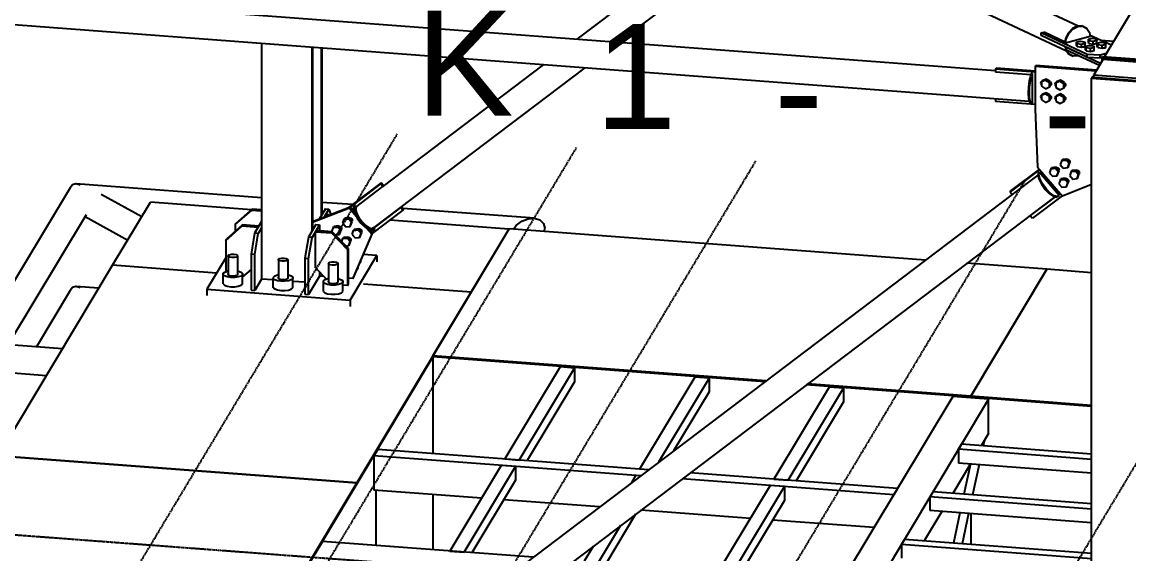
# Model space of a CAD drawing. Header units: millimetres. Extents: x -57554 to 16546, y 2142 to 98430.
# Drawn here: x -53503 to -50483, y 94374 to 95825 of the extents above; entities that cross this region are included whole.
import ezdxf

# ---------------------------------------------------------------- set-up
doc = ezdxf.new("R2010")
doc.units = ezdxf.units.MM
doc.linetypes.add('DXK_LINE_DOT3', pattern=[5.9187, 2.979, -0.9799, 0.9799, -0.9799])
doc.styles.add('Arial', font='ARIAL.TTF', dxfattribs={"height": 0.2})

msp = doc.modelspace()

# ---------------------------------------------------------------- linework, layer by layer
at = {"color": 2, "linetype": 'Continuous'}
for p, q in [((-49131.5, 98094.9), (-50549.7, 95731.1)), ((-50621.6, 95814.4), (-53320.1, 97080.8)), ((-50653.1, 95746.3), (-53343.3, 97008.8)), ((-51504.5, 96145.9), (-51989.6, 95778.4)), ((-51427.6, 96109.8), (-51876.2, 95769.9)), ((-50847.3, 95692.4), (-53922.5, 95924)), ((-50755.2, 95609.1), (-54024.2, 95855.3)), ((-50623.9, 95814.3), (-50637.1, 95807.7)), ((-50635.3, 95806.9), (-50622.1, 95813.5)), ((-50610.8, 95814.8), (-50623.9, 95814.3)), ((-50623.9, 95814.3), (-50622.1, 95813.5)), ((-50622.1, 95813.5), (-50609, 95813.9)), ((-50610.8, 95814.8), (-50609, 95813.9)), ((-50609, 95813.9), (-50597.8, 95808.2)), ((-50722.1, 95795.9), (-50714.5, 95798)), ((-50722.1, 95788.5), (-50722.1, 95795.9)), ((-50596.8, 95737.1), (-50722.1, 95795.9)), ((-50596.8, 95729.6), (-50722.1, 95788.5)), ((-50657.3, 95771.1), (-50714.5, 95798)), ((-50655.7, 95781), (-50657.6, 95768.8)), ((-50588.4, 95786), (-50655.8, 95767.9)), ((-50648.2, 95796), (-50655.7, 95781)), ((-50653.9, 95780.1), (-50646.4, 95795.2)), ((-50637.1, 95807.7), (-50648.2, 95796)), ((-50646.4, 95795.2), (-50635.3, 95806.9)), ((-50597.8, 95808.2), (-50590.4, 95797.1)), ((-50590.4, 95797.1), (-50588.4, 95786)), ((-50531, 95762.1), (-50589, 95789.3)), ((-52849.3, 95766.8), (-52849.3, 95124.3)), ((-52712.4, 95756.5), (-52712.4, 95254.2)), ((-52710.6, 95756.4), (-52710.6, 95257.2)), ((-52686.5, 95754.6), (-52686.5, 95297.4)), ((-52684.7, 95754.4), (-52684.7, 95300.3)), ((-50655.8, 95767.9), (-50657.6, 95768.8)), ((-50657, 95757.9), (-50655.7, 95750.2)), ((-50655.8, 95767.9), (-50653.9, 95780.1)), ((-50655.2, 95757.1), (-50654, 95750.1)), ((-50654, 95749), (-50654, 95756.5)), ((-50560.2, 95712.5), (-50654, 95756.5)), ((-50524.7, 95772.8), (-50559.2, 95775.4)), ((-50655.7, 95750.2), (-50648.2, 95739.1)), ((-50563.7, 95706.7), (-50654, 95749)), ((-50653.5, 95748.8), (-50646.4, 95738.3)), ((-50648.2, 95739.1), (-50637.1, 95733.4)), ((-50635.3, 95732.5), (-50646.4, 95738.3)), ((-50637.1, 95733.4), (-50635.3, 95732.5)), ((-50622.1, 95733), (-50635.3, 95732.5)), ((-50621, 95733.5), (-50622.1, 95733)), ((-50596.8, 95729.6), (-50596.8, 95737.1)), ((-50561.7, 95735.4), (-50596.8, 95737.1)), ((-50596.8, 95729.6), (-50561.7, 95727.9)), ((-50553.3, 95724), (-50578.9, 95681.4)), ((-50544.3, 95740.1), (-50561.7, 95735.4)), ((-50561.7, 95727.9), (-50561.7, 95735.4)), ((-50556.3, 95729.4), (-50561.7, 95727.9)), ((-50555.1, 95731.5), (-50557.1, 95728)), ((-50557.1, 95728), (-50420.2, 95717.7)), ((-50557.1, 95728), (-50557.1, 95718.6)), ((-50555.1, 95731.5), (-50418.1, 95721.1)), ((-50553.3, 95724), (-50426.1, 95714.4)), ((-50549.6, 95731.1), (-50549.9, 95731.1)), ((-51967.8, 95700.5), (-52542.8, 95264.8)), ((-52081.1, 95709), (-52517.9, 95378.1)), ((-50847.3, 95697.2), (-50845.6, 95700)), ((-50738.4, 95689), (-50847.3, 95697.2)), ((-50847.3, 95697.2), (-50847.3, 95688.4)), ((-50738.4, 95691.9), (-50845.6, 95700)), ((-50738.4, 95703.9), (-50736.7, 95706.6)), ((-50572.9, 95691.4), (-50738.4, 95703.9)), ((-50738.4, 95703.9), (-50738.4, 95587.9)), ((-50571.2, 95694.2), (-50736.7, 95706.6)), ((-50557.1, 95718.6), (-50558.9, 95715.7)), ((-50558.9, 95715.7), (-50558.3, 95715.7)), ((-50558.9, 95715.7), (-50558.9, 95714.7)), ((-50557.1, 95718.6), (-50556.5, 95718.6)), ((-50750.9, 95681.1), (-50847.3, 95688.4)), ((-50754.9, 95664.7), (-50756.9, 95648.4)), ((-50752, 95678.3), (-50754.9, 95664.7)), ((-50753.9, 95648.2), (-50752, 95664.5)), ((-50749.4, 95684.9), (-50752, 95678.3)), ((-50752, 95664.5), (-50749.1, 95678.1)), ((-50749.4, 95684.9), (-50746.5, 95684.7)), ((-50749.1, 95678.1), (-50746.5, 95684.7)), ((-50746.5, 95605.7), (-50746.5, 95684.7)), ((-50583, 95675.5), (-50584.8, 95672.6)), ((-50584.8, 95672.6), (-50447.8, 95662.2)), ((-50584.8, 92418.3), (-50584.8, 95672.6)), ((-50578.9, 95675.2), (-50583, 95675.5)), ((-50578.9, 95681.4), (-50451.7, 95671.8)), ((-50578.9, 95673.9), (-50578.9, 95681.4)), ((-50451.7, 95664.3), (-50578.9, 95673.9)), ((-50756.9, 95648.4), (-50757.6, 95631.9)), ((-50757.6, 95631.9), (-50756.9, 95617.6)), ((-50757.6, 95631.9), (-50754.6, 95631.6)), ((-50754.6, 95631.6), (-50753.9, 95648.2)), ((-50753.9, 95617.4), (-50754.6, 95631.6)), ((-50847.3, 95616.1), (-50847.3, 95608.4)), ((-50738.4, 95600.2), (-50847.3, 95608.4)), ((-50756.9, 95617.6), (-50754.9, 95607.8)), ((-50754.9, 95607.8), (-50752, 95603.9)), ((-50752, 95607.6), (-50753.9, 95617.4)), ((-50749.1, 95603.7), (-50752, 95607.6)), ((-50752, 95603.9), (-50749.1, 95603.7)), ((-50746.5, 95605.7), (-50749.1, 95603.7)), ((-50738.4, 95587.9), (-50732.1, 95429.8)), ((-50726.5, 95423.2), (-50807.4, 95361.9)), ((-50727.3, 95424.1), (-50805.7, 95364.7)), ((-50732.1, 95429.8), (-50664.6, 95350.7)), ((-50731.2, 95407.9), (-50801.3, 95354.8)), ((-50730.2, 95413.8), (-50731.2, 95407.6)), ((-50731.2, 95407.6), (-50728.2, 95395.8)), ((-50730.2, 95413.8), (-50728, 95415.5)), ((-50729, 95409.3), (-50728, 95415.5)), ((-50725.9, 95397.4), (-50729, 95409.3)), ((-50728.2, 95395.8), (-50721.1, 95382)), ((-50673.7, 95351.8), (-50728, 95415.5)), ((-50718.9, 95383.7), (-50725.9, 95397.4)), ((-53371.8, 95373.5), (-53646.3, 94915.9)), ((-53365.4, 95381.6), (-53371.8, 95373.5)), ((-53355.9, 95384.1), (-53365.4, 95381.6)), ((-52849.3, 95345.9), (-53355.9, 95384.1)), ((-53344.7, 95380.7), (-53355.9, 95384.1)), ((-52523.2, 95386.6), (-52612.3, 95319)), ((-52524.8, 95383.8), (-52608.2, 95320.6)), ((-52592.5, 95320.8), (-52518.8, 95376.7)), ((-52524.8, 95383.8), (-52523.2, 95386.6)), ((-52518.8, 95376.7), (-52524.8, 95383.8)), ((-52517.1, 95379.4), (-52523.2, 95386.6)), ((-52518.8, 95376.7), (-52517.1, 95379.4)), ((-50807.4, 95361.9), (-50805.7, 95364.7)), ((-50807.4, 95361.9), (-50801.3, 95354.8)), ((-50721.1, 95382), (-50711.2, 95368.5)), ((-50709, 95370.1), (-50718.9, 95383.7)), ((-50711.2, 95368.5), (-50709, 95370.1)), ((-50711.2, 95368.5), (-50699.9, 95357.2)), ((-50697.7, 95358.9), (-50709, 95370.1)), ((-50686.8, 95351.6), (-50697.7, 95358.9)), ((-50584.8, 95382), (-50664.6, 95350.7)), ((-50685.4, 95349), (-53998.2, 92839)), ((-50801.7, 95355.2), (-53973.3, 92952.2)), ((-53287.1, 95356.2), (-53176.1, 95295)), ((-53256.1, 95161.7), (-53152.7, 95333.9)), ((-52877.3, 95313.2), (-53152.7, 95333.9)), ((-52601.4, 95327.3), (-52684.7, 95333.5)), ((-50684.6, 95348.8), (-50752.4, 95297.5)), ((-50665.4, 95351.6), (-50746.3, 95290.3)), ((-50699.9, 95357.2), (-50689, 95349.9)), ((-50689, 95349.9), (-50680.1, 95347.7)), ((-50677.9, 95349.4), (-50686.8, 95351.6)), ((-50680.1, 95347.7), (-50675.9, 95350.2)), ((-50673.7, 95351.8), (-50677.9, 95349.4)), ((-50675.9, 95350.2), (-50673.7, 95351.8)), ((-53328.1, 95299.3), (-53540.5, 94945.2)), ((-52921.4, 95272.7), (-52877.4, 95311.5)), ((-52875.3, 95314.9), (-52919.3, 95276.2)), ((-52877.4, 95311.5), (-52875.3, 95314.9)), ((-52849.3, 95309.4), (-52877.4, 95311.5)), ((-52849.3, 95313), (-52875.3, 95314.9)), ((-52608.2, 95320.6), (-52710.6, 95280.5)), ((-52609.8, 95317.9), (-52710.6, 95278.3)), ((-52675.4, 95315.9), (-52692.3, 95287.6)), ((-52665.6, 95315.2), (-52678.9, 95292.9)), ((-52674.8, 95299.8), (-52676.9, 95296.4)), ((-52675.4, 95315.9), (-52665.6, 95315.2)), ((-52663.4, 95299), (-52674.8, 95299.8)), ((-52665.6, 95315.2), (-52660.3, 95300.2)), ((-52609.8, 95317.9), (-52608.2, 95320.6)), ((-52609.8, 95317.9), (-52591.1, 95295.9)), ((-52608.2, 95320.6), (-52595.9, 95306.2)), ((-52597.4, 95322.3), (-52598.4, 95316.1)), ((-52598.4, 95316.1), (-52595.3, 95304.2)), ((-52597.4, 95322.3), (-52595.2, 95324)), ((-52596.2, 95317.8), (-52595.2, 95324)), ((-52593.1, 95305.9), (-52596.2, 95317.8)), ((-52595.3, 95304.2), (-52588.3, 95290.5)), ((-52595.2, 95324), (-52592, 95320.2)), ((-52586.1, 95292.1), (-52593.1, 95305.9)), ((-52591.8, 95321.3), (-52592.9, 95314.9)), ((-52592.9, 95314.9), (-52590.1, 95304.5)), ((-52592.5, 95320.8), (-52592, 95320.2)), ((-52590.1, 95304.5), (-52583.9, 95292.3)), ((-52463.8, 95312.2), (-52547.1, 95249.1)), ((-52543.6, 95263.4), (-52469.9, 95319.3)), ((-52469, 95320.7), (-52469.9, 95319.3)), ((-52469.9, 95319.3), (-52463.8, 95312.2)), ((-52467.8, 95321.6), (-52462.1, 95315)), ((-52104.7, 95289.9), (-52463.8, 95316.9)), ((-52463.8, 95312.2), (-52462.1, 95315)), ((-50751.6, 95298.8), (-50752.4, 95297.5)), ((-50752.4, 95297.5), (-50746.3, 95290.3)), ((-53330.8, 95294.7), (-53214.7, 95230.7)), ((-52947.3, 95229.6), (-52903.3, 95268.3)), ((-52901.2, 95271.8), (-52945.2, 95233)), ((-52921.4, 95272.7), (-52919.3, 95276.2)), ((-52921.4, 95272.7), (-52921.4, 95254)), ((-52903.3, 95268.3), (-52901.2, 95271.8)), ((-52859.2, 95265), (-52903.3, 95268.3)), ((-52857.2, 95268.5), (-52901.2, 95271.8)), ((-52849.3, 95281.6), (-52868.4, 95249.7)), ((-52859.2, 95265), (-52857.2, 95268.5)), ((-52701, 95273.1), (-52721.7, 95238.6)), ((-52691.3, 95272.4), (-52711.9, 95237.9)), ((-52701, 95273.1), (-52691.3, 95272.4)), ((-52691.3, 95272.4), (-52691.3, 95256)), ((-52676.9, 95296.4), (-52676.9, 95293.7)), ((-52671.2, 95295.9), (-52676.9, 95296.4)), ((-52588.3, 95290.5), (-52578.4, 95276.9)), ((-52576.2, 95278.6), (-52586.1, 95292.1)), ((-52583.9, 95292.3), (-52575.2, 95280.3)), ((-52578.4, 95276.9), (-52576.2, 95278.6)), ((-52578.4, 95276.9), (-52567.1, 95265.6)), ((-52564.9, 95267.3), (-52576.2, 95278.6)), ((-52575.2, 95280.3), (-52565.2, 95270.4)), ((-52565.2, 95270.4), (-52555.5, 95263.9)), ((-52554, 95260), (-52564.9, 95267.3)), ((-52174.6, 95260.3), (-52500, 95284.8)), ((-52153.9, 95270.8), (-52161.4, 95260.3)), ((-52153.9, 95270.8), (-52139.3, 95281.9)), ((-52139.3, 95281.9), (-52122, 95288.6)), ((-52122, 95288.6), (-52104.7, 95289.9)), ((-52104.7, 95289.9), (-52090.1, 95285.5)), ((-52090.1, 95285.5), (-52080.3, 95276.2)), ((-52080.3, 95276.2), (-52076.9, 95263.4)), ((-52868.4, 95249.7), (-52877.8, 95192)), ((-52858.7, 95248.9), (-52868.4, 95249.7)), ((-52868, 95191.3), (-52858.7, 95248.9)), ((-52849.3, 95264.5), (-52858.7, 95248.9)), ((-52721.7, 95238.6), (-52731.1, 95180.9)), ((-52711.9, 95237.9), (-52721.7, 95238.6)), ((-52721.3, 95180.2), (-52711.9, 95237.9)), ((-52700.7, 95256.7), (-52702.7, 95253.2)), ((-52702.7, 95155), (-52702.7, 95253.2)), ((-52702.7, 95253.2), (-52658.7, 95249.9)), ((-52656.6, 95253.4), (-52700.7, 95256.7)), ((-52656.6, 95253.4), (-52658.7, 95249.9)), ((-52658.7, 95249.9), (-52614.7, 95204.5)), ((-52612.6, 95208), (-52656.6, 95253.4)), ((-52548.8, 95246.3), (-52600.5, 95125.3)), ((-52598.9, 95128), (-52547.1, 95249.1)), ((-52567.1, 95265.6), (-52556.2, 95258.3)), ((-52562.9, 95262.8), (-52548.8, 95246.3)), ((-52556.2, 95258.3), (-52547.3, 95256.2)), ((-52555.5, 95263.9), (-52547.7, 95262)), ((-52554.7, 95258), (-52547.1, 95249.1)), ((-52545.1, 95257.8), (-52554, 95260)), ((-52548.8, 95246.3), (-52547.1, 95249.1)), ((-52547.7, 95262), (-52542.8, 95264.8)), ((-52547.3, 95256.2), (-52543.1, 95258.6)), ((-52540.9, 95260.3), (-52545.1, 95257.8)), ((-52544.1, 95264), (-52540.9, 95260.3)), ((-52543.6, 95263.4), (-52544.1, 95264)), ((-52542.8, 95264.8), (-52543.6, 95263.4)), ((-52543.1, 95258.6), (-52540.9, 95260.3)), ((-52381.9, 94914.7), (-52174, 95261.3)), ((-52174.6, 95260.3), (-52277.9, 95088)), ((-51038.5, 95175.8), (-52174, 95261.3)), ((-52076.9, 95263.4), (-52079.1, 95254.1)), ((-52947.3, 95229.6), (-52945.2, 95233)), ((-52947.3, 95229.6), (-52947.3, 95144.3)), ((-52612.6, 95208), (-52614.7, 95204.5)), ((-52612.6, 95109.8), (-52612.6, 95208)), ((-52947.3, 95182.5), (-52999, 95096.2)), ((-52940.6, 95188.4), (-52937.5, 95190.5)), ((-52940.2, 95186), (-52940.6, 95188.4)), ((-52940.6, 95188.4), (-52940.6, 95136)), ((-52936.6, 95184), (-52940.2, 95186)), ((-52937.5, 95190.5), (-52931.9, 95191.8)), ((-52930.6, 95182.9), (-52936.6, 95184)), ((-52931.9, 95191.8), (-52925.2, 95191.9)), ((-52923.8, 95183), (-52930.6, 95182.9)), ((-52925.2, 95191.9), (-52919.2, 95190.8)), ((-52918.2, 95184.3), (-52923.8, 95183)), ((-52919.2, 95190.8), (-52915.5, 95188.8)), ((-52915.1, 95186.5), (-52918.2, 95184.3)), ((-52915.5, 95188.8), (-52915.1, 95186.5)), ((-52915.1, 95186.5), (-52915.1, 95136)), ((-52868, 95191.3), (-52877.8, 95192)), ((-52877.8, 95192), (-52877.8, 95093.8)), ((-52868, 95093.1), (-52868, 95191.3)), ((-52803.6, 95178.1), (-52800.6, 95180.2)), ((-52803.3, 95175.7), (-52803.6, 95178.1)), ((-52803.6, 95178.1), (-52803.6, 95125.7)), ((-52800.6, 95180.2), (-52794.9, 95181.5)), ((-52794.9, 95181.5), (-52788.2, 95181.6)), ((-52788.2, 95181.6), (-52782.2, 95180.5)), ((-52782.2, 95180.5), (-52778.6, 95178.5)), ((-52778.6, 95178.5), (-52778.2, 95176.1)), ((-52731.1, 95180.9), (-52721.3, 95180.2)), ((-52731.1, 95180.9), (-52731.1, 95082.8)), ((-52721.3, 95082), (-52721.3, 95180.2)), ((-52614.7, 95204.5), (-52614.7, 95106.3)), ((-52607.8, 95066.8), (-52535, 95188.1)), ((-52535, 95188.1), (-52572, 95190.8)), ((-52535, 95188.1), (-52535, 95170.8)), ((-53567.9, 94641.9), (-53256.1, 95161.7)), ((-52972.6, 95140.3), (-53256.1, 95161.7)), ((-52972.6, 95140.3), (-53256.1, 95161.7)), ((-52877.8, 95150.5), (-52901.3, 95129.8)), ((-52799.6, 95173.7), (-52803.3, 95175.7)), ((-52793.6, 95172.6), (-52799.6, 95173.7)), ((-52786.9, 95172.7), (-52793.6, 95172.6)), ((-52781.3, 95174), (-52786.9, 95172.7)), ((-52778.2, 95176.1), (-52781.3, 95174)), ((-52778.2, 95176.1), (-52778.2, 95125.7)), ((-52702.7, 95155), (-52672.6, 95123.9)), ((-52666.7, 95167.8), (-52663.6, 95169.9)), ((-52666.3, 95165.4), (-52666.7, 95167.8)), ((-52666.7, 95167.8), (-52666.7, 95115.4)), ((-52662.7, 95163.4), (-52666.3, 95165.4)), ((-52663.6, 95169.9), (-52658, 95171.2)), ((-52656.7, 95162.3), (-52662.7, 95163.4)), ((-52658, 95171.2), (-52651.3, 95171.3)), ((-52650, 95162.4), (-52656.7, 95162.3)), ((-52651.3, 95171.3), (-52645.3, 95170.2)), ((-52644.3, 95163.7), (-52650, 95162.4)), ((-52645.3, 95170.2), (-52641.6, 95168.2)), ((-52641.3, 95165.8), (-52644.3, 95163.7)), ((-52641.6, 95168.2), (-52641.3, 95165.8)), ((-52641.3, 95165.8), (-52641.3, 95115.4)), ((-52588.8, 95149.5), (-52589.7, 95149.5)), ((-52588.8, 95149.5), (-52586.7, 95152.9)), ((-52588.8, 95151.5), (-52588.8, 95149.5)), ((-52586.7, 95156.4), (-52586.7, 95152.9)), ((-52579.7, 95169.7), (-52581.8, 95168)), ((-52579.6, 95173.1), (-52579.7, 95169.7)), ((-50706.8, 95150.8), (-50925.2, 95167.3)), ((-50914.7, 94804.3), (-50706.8, 95150.8)), ((-50706.8, 95150.8), (-50914.7, 94804.3)), ((-50584.8, 95141.6), (-50706.8, 95150.8)), ((-52954.4, 95136.1), (-52954.3, 95139.8)), ((-52950.5, 95132.6), (-52954.4, 95136.1)), ((-52954.4, 95110.9), (-52954.4, 95136.1)), ((-52954.3, 95139.8), (-52950.1, 95143.3)), ((-52943.2, 95130), (-52950.5, 95132.6)), ((-52950.1, 95143.3), (-52942.6, 95145.9)), ((-52933.5, 95128.5), (-52943.2, 95130)), ((-52940.6, 95146.2), (-52942.6, 95145.9)), ((-52940.6, 95139.7), (-52941.6, 95138.9)), ((-52941.6, 95138.9), (-52941.6, 95137)), ((-52941.6, 95137), (-52939.6, 95135.2)), ((-52939.6, 95135.2), (-52935.8, 95133.8)), ((-52935.8, 95133.8), (-52930.8, 95133)), ((-52922.9, 95128.5), (-52933.5, 95128.5)), ((-52930.8, 95133), (-52925.3, 95133)), ((-52925.3, 95133), (-52920.2, 95133.7)), ((-52913.2, 95129.8), (-52922.9, 95128.5)), ((-52920.2, 95133.7), (-52916.3, 95135)), ((-52916.3, 95135), (-52914.2, 95136.8)), ((-52912.6, 95145.7), (-52915.1, 95146.1)), ((-52915.1, 95139.7), (-52914.1, 95138.8)), ((-52914.2, 95136.8), (-52914.1, 95138.8)), ((-52905.6, 95132.4), (-52913.2, 95129.8)), ((-52912.6, 95145.7), (-52905.2, 95143.1)), ((-52901.4, 95135.9), (-52905.6, 95132.4)), ((-52905.2, 95143.1), (-52901.3, 95139.6)), ((-52901.3, 95139.6), (-52901.4, 95135.9)), ((-52901.3, 95114.4), (-52901.3, 95139.6)), ((-52849.3, 95124.3), (-52868, 95093.1)), ((-52817.5, 95121.9), (-52849.3, 95124.3)), ((-52817.5, 95125.8), (-52817.3, 95129.5)), ((-52813.6, 95122.3), (-52817.5, 95125.8)), ((-52817.5, 95100.6), (-52817.5, 95125.8)), ((-52817.3, 95129.5), (-52813.2, 95133)), ((-52806.2, 95119.7), (-52813.6, 95122.3)), ((-52813.2, 95133), (-52805.6, 95135.6)), ((-52796.5, 95118.2), (-52806.2, 95119.7)), ((-52803.6, 95135.8), (-52805.6, 95135.6)), ((-52804.6, 95128.6), (-52804.7, 95126.6)), ((-52804.7, 95126.6), (-52802.7, 95124.8)), ((-52803.6, 95129.4), (-52804.6, 95128.6)), ((-52802.7, 95124.8), (-52798.8, 95123.5)), ((-52798.8, 95123.5), (-52793.8, 95122.7)), ((-52786, 95118.1), (-52796.5, 95118.2)), ((-52793.8, 95122.7), (-52788.4, 95122.7)), ((-52788.4, 95122.7), (-52783.3, 95123.4)), ((-52776.2, 95119.5), (-52786, 95118.1)), ((-52783.3, 95123.4), (-52779.4, 95124.7)), ((-52779.4, 95124.7), (-52777.2, 95126.5)), ((-52775.6, 95135.4), (-52778.2, 95135.8)), ((-52778.2, 95129.4), (-52777.2, 95128.4)), ((-52777.2, 95126.5), (-52777.2, 95128.4)), ((-52768.7, 95122.1), (-52776.2, 95119.5)), ((-52775.6, 95135.4), (-52768.3, 95132.8)), ((-52764.5, 95125.6), (-52768.7, 95122.1)), ((-52768.3, 95132.8), (-52764.4, 95129.3)), ((-52764.4, 95129.3), (-52764.5, 95125.6)), ((-52764.4, 95104), (-52764.4, 95129.3)), ((-52731.1, 95115.4), (-52764.4, 95117.9)), ((-52691.3, 95132.1), (-52721.3, 95082)), ((-52691.3, 95143.2), (-52691.3, 95132.1)), ((-52679.7, 95131.2), (-52691.3, 95132.1)), ((-52680.5, 95115.5), (-52680.4, 95119.2)), ((-52680.4, 95119.2), (-52676.2, 95122.6)), ((-52676.2, 95122.6), (-52668.7, 95125.3)), ((-52666.7, 95125.5), (-52668.7, 95125.3)), ((-52666.7, 95119.1), (-52667.7, 95118.3)), ((-52667.7, 95118.3), (-52667.7, 95116.3)), ((-52667.7, 95116.3), (-52665.7, 95114.5)), ((-52642.4, 95114.4), (-52640.3, 95116.2)), ((-52638.7, 95125.1), (-52641.3, 95125.5)), ((-52641.3, 95119.1), (-52640.2, 95118.1)), ((-52640.3, 95116.2), (-52640.2, 95118.1)), ((-52638.7, 95125.1), (-52631.3, 95122.4)), ((-52631.3, 95122.4), (-52627.4, 95119)), ((-52627.4, 95119), (-52627.6, 95115.2)), ((-52627.4, 95093.7), (-52627.4, 95119)), ((-52600.5, 95125.3), (-52612.6, 95126.2)), ((-52600.5, 95125.3), (-52598.9, 95128)), ((-53371.8, 95092.9), (-53463.8, 94939.5)), ((-53365.4, 95101), (-53371.8, 95092.9)), ((-53355.9, 95103.5), (-53365.4, 95101)), ((-53293.8, 95098.9), (-53355.9, 95103.5)), ((-53344.7, 95100.1), (-53355.9, 95103.5)), ((-52999, 95096.2), (-52607.8, 95066.8)), ((-52999, 95096.2), (-52999, 95078.9)), ((-52954.4, 95110.9), (-52950.5, 95107.4)), ((-52950.5, 95107.4), (-52943.2, 95104.7)), ((-52943.2, 95104.7), (-52933.5, 95103.3)), ((-52933.5, 95103.3), (-52922.9, 95103.2)), ((-52922.9, 95103.2), (-52913.2, 95104.6)), ((-52913.2, 95104.6), (-52905.6, 95107.2)), ((-52905.6, 95107.2), (-52901.4, 95110.6)), ((-52901.4, 95110.6), (-52901.3, 95114.4)), ((-52877.8, 95093.8), (-52868, 95093.1)), ((-52817.5, 95100.6), (-52813.6, 95097.1)), ((-52813.6, 95097.1), (-52806.2, 95094.4)), ((-52806.2, 95094.4), (-52796.5, 95092.9)), ((-52796.5, 95092.9), (-52786, 95092.9)), ((-52786, 95092.9), (-52776.2, 95094.3)), ((-52776.2, 95094.3), (-52768.7, 95096.9)), ((-52768.7, 95096.9), (-52764.5, 95100.3)), ((-52764.5, 95100.3), (-52764.4, 95104)), ((-52676.6, 95112), (-52680.5, 95115.5)), ((-52680.5, 95090.2), (-52680.5, 95115.5)), ((-52680.5, 95090.2), (-52676.6, 95086.8)), ((-52669.3, 95109.3), (-52676.6, 95112)), ((-52676.6, 95086.8), (-52669.3, 95084.1)), ((-52659.6, 95107.9), (-52669.3, 95109.3)), ((-52665.7, 95114.5), (-52661.9, 95113.1)), ((-52661.9, 95113.1), (-52656.9, 95112.4)), ((-52649.1, 95107.8), (-52659.6, 95107.9)), ((-52656.9, 95112.4), (-52651.4, 95112.4)), ((-52651.4, 95112.4), (-52646.4, 95113.1)), ((-52639.3, 95109.2), (-52649.1, 95107.8)), ((-52646.4, 95113.1), (-52642.4, 95114.4)), ((-52631.7, 95111.8), (-52639.3, 95109.2)), ((-52639.3, 95084), (-52631.7, 95086.6)), ((-52627.6, 95115.2), (-52631.7, 95111.8)), ((-52631.7, 95086.6), (-52627.6, 95090)), ((-52627.6, 95090), (-52627.4, 95093.7)), ((-52614.7, 95106.3), (-52627.4, 95107.3)), ((-52614.7, 95106.3), (-52612.6, 95109.8)), ((-52277.9, 95088), (-52589.8, 94568.2)), ((-52277.9, 95088), (-52571.4, 95110.1)), ((-52277.9, 95088), (-52571.4, 95110.1)), ((-52731.1, 95082.8), (-52721.3, 95082)), ((-52669.3, 95084.1), (-52659.6, 95082.6)), ((-52659.6, 95082.6), (-52649.1, 95082.6)), ((-52649.1, 95082.6), (-52639.3, 95084)), ((-52607.8, 95066.8), (-52607.8, 95049.5)), ((-53392.6, 94934.1), (-53587.3, 94948.7)), ((-52381.9, 94911.9), (-52589.8, 94565.4)), ((-52381.9, 94913.3), (-52537.8, 94653.5)), ((-52381.9, 94911.9), (-52381.9, 94914.7)), ((-51473.4, 94846.3), (-52381.9, 94914.7)), ((-52381.9, 94913.3), (-52381.9, 94647.9)), ((-51475.1, 94845), (-52381.9, 94913.3)), ((-51476.8, 94843.8), (-52381.9, 94911.9)), ((-53621.8, 94875.1), (-53436.4, 94861.1)), ((-52034.6, 94884.4), (-52185.4, 94633.1)), ((-52146.3, 94630.2), (-51995.5, 94881.4)), ((-51995.5, 94881.4), (-52034.6, 94884.4)), ((-51995.5, 94881.4), (-51995.5, 94844)), ((-51667.8, 94856.8), (-51818.6, 94605.5)), ((-51628.7, 94853.8), (-51766.4, 94624.3)), ((-51628.7, 94853.8), (-51667.8, 94856.8)), ((-51628.7, 94853.8), (-51628.7, 94816.4)), ((-51995.5, 94844), (-52124.8, 94628.6)), ((-51628.7, 94816.4), (-51725.3, 94655.5)), ((-51301, 94829.1), (-51451.8, 94577.9)), ((-51412.6, 94574.9), (-51261.9, 94826.2)), ((-50914.7, 94801.4), (-51363.4, 94835.2)), ((-50914.7, 94802.8), (-51361.8, 94836.5)), ((-50914.7, 94804.3), (-51360.1, 94837.8)), ((-51261.9, 94826.2), (-51301, 94829.1)), ((-51261.9, 94826.2), (-51261.9, 94788.8)), ((-51261.9, 94788.8), (-51391.2, 94573.3)), ((-50963.6, 94803.7), (-51259.7, 94310.2)), ((-50865.8, 94796.4), (-51161.9, 94302.8)), ((-50865.8, 94796.4), (-50963.6, 94803.7)), ((-50914.7, 94801.4), (-50914.7, 94804.3)), ((-50584.8, 94779.4), (-50914.7, 94804.3)), ((-50914.7, 94801.4), (-50914.7, 94804.3)), ((-50914.7, 94802.8), (-50914.7, 94800)), ((-50914.7, 94802.8), (-50914.7, 94800)), ((-50584.8, 94778), (-50914.7, 94802.8)), ((-50584.8, 94776.6), (-50914.7, 94801.4)), ((-50865.8, 94702.8), (-50865.8, 94796.4)), ((-50865.8, 94702.8), (-50885.9, 94669.3)), ((-50947.9, 94659.5), (-50939.6, 94673.3)), ((-50584.8, 94646.6), (-50939.6, 94673.3)), ((-50878.2, 94682.1), (-50885.9, 94669.3)), ((-50878.2, 94682.1), (-50881, 94668.9)), ((-53567.9, 94641.9), (-52589.8, 94568.2)), ((-52589.8, 94568.2), (-53567.9, 94641.9)), ((-52849.7, 94133.6), (-52537.8, 94653.4)), ((-52532.6, 94659.3), (-52543, 94642)), ((-51815.4, 94587.2), (-52543, 94642)), ((-52543, 94642), (-52543, 94548.4)), ((-52537.8, 94653.5), (-52537.8, 94650.7)), ((-52537.8, 94653.4), (-52537.8, 94650.6)), ((-51793.7, 94603.6), (-52532.6, 94659.3)), ((-52185.4, 94633.1), (-52146.3, 94630.2)), ((-50584.8, 94632.1), (-50947.9, 94659.5)), ((-50947.9, 94659.5), (-50947.9, 94622.1)), ((-52195.8, 94615.8), (-52336.1, 94381.9)), ((-52297, 94378.9), (-52156.7, 94612.9)), ((-52156.7, 94612.9), (-52195.8, 94615.8)), ((-52156.7, 94612.9), (-52156.7, 94575.5)), ((-51793.7, 94603.6), (-51818.6, 94605.5)), ((-50915.7, 94619.6), (-50963.9, 94539.3)), ((-50584.8, 94594.7), (-50947.9, 94622.1)), ((-50915.7, 94619.6), (-50933.4, 94537)), ((-50892, 94617.9), (-50909.7, 94535.3)), ((-52156.7, 94575.5), (-52275.5, 94377.3)), ((-51829, 94588.2), (-51841.4, 94567.5)), ((-51815.4, 94587.2), (-51829, 94588.2)), ((-51124.7, 94535.2), (-51702.1, 94578.6)), ((-51114.3, 94552.5), (-51680.4, 94595.1)), ((-51451.8, 94577.9), (-51412.6, 94574.9)), ((-52589.8, 94568.2), (-52901.7, 94048.4)), ((-52589.8, 94565.4), (-52849.2, 94133)), ((-52589.8, 94565.4), (-52589.8, 94568.2)), ((-52589.8, 94565.4), (-52589.8, 94568.2)), ((-52249.5, 94526.3), (-52543, 94548.4)), ((-52537.8, 94548.1), (-52537.8, 94397.1)), ((-52537.8, 94548), (-52537.8, 94397.1)), ((-51462.2, 94560.6), (-51602.5, 94326.6)), ((-51563.4, 94323.7), (-51423, 94557.6)), ((-51423, 94557.6), (-51462.2, 94560.6)), ((-51423, 94557.6), (-51423, 94520.2)), ((-51114.3, 94552.5), (-51124.7, 94535.2)), ((-51025.9, 94529.5), (-51017.5, 94543.4)), ((-50584.8, 94510.8), (-51017.5, 94543.4)), ((-52381.9, 94536.3), (-52381.9, 94385.3)), ((-51927.7, 94502.1), (-52188.9, 94521.8)), ((-51423, 94520.2), (-51541.9, 94322.1)), ((-50584.8, 94496.3), (-51025.9, 94529.5)), ((-51025.9, 94529.5), (-51025.9, 94492.1)), ((-51829.1, 94482.4), (-51908.7, 94349.7)), ((-51515.8, 94471.1), (-51814.4, 94493.6)), ((-50993.6, 94489.7), (-51041.8, 94409.4)), ((-50584.8, 94458.9), (-51025.9, 94492.1)), ((-50944.3, 94486), (-50962, 94403.4)), ((-50920.6, 94484.2), (-50938.3, 94401.6)), ((-50914.7, 94483.7), (-50914.7, 94399.8)), ((-50914.7, 94483.7), (-50914.7, 94399.8)), ((-51178.4, 94445.7), (-51455.2, 94466.5)), ((-51870.2, 94451.3), (-51930.2, 94351.3)), ((-52683.4, 94408), (-52704.2, 94373.4)), ((-52108.9, 94364.8), (-52683.4, 94408)), ((-51945.2, 94394.5), (-51969.3, 94354.3)), ((-51103.8, 94399.6), (-51095.5, 94413.4)), ((-50584.8, 94360.5), (-51103.8, 94399.6)), ((-51103.8, 94399.6), (-51103.8, 94362.2)), ((-50584.8, 94375), (-51095.5, 94413.4)), ((-52336.1, 94381.9), (-52297, 94378.9))]:
    msp.add_line(p, q, dxfattribs=at)
at = {"color": 6, "linetype": 'Continuous'}
for p, q in [((-50593.7, 95779.1), (-50583.6, 95781.9)), ((-50583.6, 95781.9), (-50571.9, 95780.1)), ((-50625.7, 95770.6), (-50615.5, 95773.3)), ((-50625.7, 95763.1), (-50625.7, 95770.6)), ((-50624.1, 95766.1), (-50625.7, 95770.6)), ((-50624.1, 95758.7), (-50625.7, 95763.1)), ((-50624.1, 95758.7), (-50624.1, 95766.1)), ((-50612.4, 95764.4), (-50624.1, 95766.1)), ((-50624.1, 95758.7), (-50612.4, 95756.9)), ((-50615.5, 95773.3), (-50603.8, 95771.6)), ((-50602.3, 95767.1), (-50612.4, 95764.4)), ((-50612.4, 95756.9), (-50612.4, 95764.4)), ((-50612.4, 95756.9), (-50602.3, 95759.6)), ((-50610.4, 95756.8), (-50612.1, 95757)), ((-50607.7, 95756.9), (-50610.4, 95756.8)), ((-50605.2, 95757.3), (-50607.7, 95756.9)), ((-50603.4, 95758), (-50605.2, 95757.3)), ((-50603.8, 95771.6), (-50602.3, 95767.1)), ((-50602.5, 95758.9), (-50603.4, 95758)), ((-50602.6, 95759.5), (-50602.5, 95758.9)), ((-50602.3, 95759.6), (-50602.3, 95767.1)), ((-50601.6, 95759.3), (-50591.4, 95762)), ((-50601.6, 95751.8), (-50601.6, 95759.3)), ((-50600, 95754.8), (-50601.6, 95759.3)), ((-50600, 95747.4), (-50601.6, 95751.8)), ((-50600, 95747.4), (-50600, 95754.8)), ((-50588.3, 95753.1), (-50600, 95754.8)), ((-50593.7, 95771.7), (-50593.7, 95779.1)), ((-50592.2, 95774.7), (-50593.7, 95779.1)), ((-50592.2, 95767.2), (-50593.7, 95771.7)), ((-50592.2, 95767.2), (-50592.2, 95774.7)), ((-50580.5, 95772.9), (-50592.2, 95774.7)), ((-50592.2, 95767.2), (-50580.5, 95765.4)), ((-50591.4, 95762), (-50579.7, 95760.3)), ((-50578.2, 95755.8), (-50588.3, 95753.1)), ((-50588.3, 95745.6), (-50588.3, 95753.1)), ((-50570.3, 95775.6), (-50580.5, 95772.9)), ((-50580.5, 95765.4), (-50580.5, 95772.9)), ((-50580.5, 95765.4), (-50570.3, 95768.2)), ((-50578.5, 95765.3), (-50580.1, 95765.5)), ((-50579.7, 95760.3), (-50578.2, 95755.8)), ((-50575.8, 95765.4), (-50578.5, 95765.3)), ((-50578.2, 95748.3), (-50578.2, 95755.8)), ((-50573.3, 95765.8), (-50575.8, 95765.4)), ((-50571.5, 95766.5), (-50573.3, 95765.8)), ((-50571.9, 95780.1), (-50570.3, 95775.6)), ((-50570.6, 95767.5), (-50571.5, 95766.5)), ((-50570.7, 95768.1), (-50570.6, 95767.5)), ((-50570.3, 95768.2), (-50570.3, 95775.6)), ((-50569.6, 95767.8), (-50559.5, 95770.6)), ((-50569.6, 95760.4), (-50569.6, 95767.8)), ((-50568.1, 95763.4), (-50569.6, 95767.8)), ((-50568.1, 95755.9), (-50569.6, 95760.4)), ((-50568.1, 95755.9), (-50568.1, 95763.4)), ((-50556.4, 95761.6), (-50568.1, 95763.4)), ((-50568.1, 95755.9), (-50556.4, 95754.1)), ((-50559.5, 95770.6), (-50547.8, 95768.8)), ((-50546.2, 95764.3), (-50556.4, 95761.6)), ((-50556.4, 95754.1), (-50556.4, 95761.6)), ((-50556.4, 95754.1), (-50546.2, 95756.8)), ((-50554.4, 95754), (-50556, 95754.2)), ((-50551.7, 95754.1), (-50554.4, 95754)), ((-50549.2, 95754.5), (-50551.7, 95754.1)), ((-50547.4, 95755.2), (-50549.2, 95754.5)), ((-50547.8, 95768.8), (-50546.2, 95764.3)), ((-50546.5, 95756.1), (-50547.4, 95755.2)), ((-50546.6, 95756.8), (-50546.5, 95756.1)), ((-50546.2, 95756.8), (-50546.2, 95764.3)), ((-50600, 95747.4), (-50588.3, 95745.6)), ((-50588.3, 95745.6), (-50578.2, 95748.3)), ((-50586.3, 95745.5), (-50588, 95745.7)), ((-50583.6, 95745.5), (-50586.3, 95745.5)), ((-50581.1, 95746), (-50583.6, 95745.5)), ((-50579.3, 95746.7), (-50581.1, 95746)), ((-50578.4, 95747.6), (-50579.3, 95746.7)), ((-50578.5, 95748.2), (-50578.4, 95747.6)), ((-50723.2, 95659.2), (-50722.7, 95661.7)), ((-50722.7, 95661.7), (-50721.2, 95663.7)), ((-50710.7, 95667.3), (-50721.5, 95662.1)), ((-50721.5, 95662.1), (-50719.8, 95664.9)), ((-50721.5, 95662.1), (-50721.5, 95650.3)), ((-50721.2, 95663.7), (-50720.2, 95664.3)), ((-50709, 95670), (-50719.8, 95664.9)), ((-50710.7, 95667.3), (-50709, 95670)), ((-50710.7, 95667.3), (-50699.9, 95660.5)), ((-50698.3, 95663.3), (-50709, 95670)), ((-50699.9, 95660.5), (-50698.3, 95663.3)), ((-50699.9, 95648.6), (-50699.9, 95660.5)), ((-50698.3, 95651.4), (-50698.3, 95663.3)), ((-50698.3, 95662.9), (-50696.9, 95661.9)), ((-50696.9, 95661.9), (-50695.4, 95659.6)), ((-50695.4, 95659.6), (-50694.9, 95657.1)), ((-50683.6, 95658.8), (-50682.1, 95660.8)), ((-50671.6, 95664.3), (-50682.3, 95659.2)), ((-50682.3, 95659.2), (-50680.7, 95662)), ((-50682.1, 95660.8), (-50681, 95661.4)), ((-50669.9, 95667.1), (-50680.7, 95662)), ((-50671.6, 95664.3), (-50669.9, 95667.1)), ((-50671.6, 95664.3), (-50660.8, 95657.6)), ((-50659.2, 95660.3), (-50669.9, 95667.1)), ((-50660.8, 95657.6), (-50659.2, 95660.3)), ((-50659.2, 95648.5), (-50659.2, 95660.3)), ((-50659.2, 95659.9), (-50657.7, 95658.9)), ((-50722.7, 95656.7), (-50723.2, 95659.2)), ((-50721.5, 95654.8), (-50722.7, 95656.7)), ((-50721.5, 95650.3), (-50710.7, 95643.5)), ((-50710.7, 95629.9), (-50721.5, 95624.7)), ((-50709, 95632.6), (-50719.8, 95627.5)), ((-50710.7, 95643.5), (-50699.9, 95648.6)), ((-50710.7, 95629.9), (-50709, 95632.6)), ((-50710.7, 95629.9), (-50699.9, 95623.1)), ((-50698.3, 95625.9), (-50709, 95632.6)), ((-50699.9, 95648.6), (-50698.3, 95651.4)), ((-50696.9, 95652.6), (-50698.3, 95651.8)), ((-50695.4, 95654.6), (-50696.9, 95652.6)), ((-50694.9, 95657.1), (-50695.4, 95654.6)), ((-50684.1, 95656.3), (-50683.6, 95658.8)), ((-50683.6, 95653.7), (-50684.1, 95656.3)), ((-50682.3, 95651.9), (-50683.6, 95653.7)), ((-50682.3, 95659.2), (-50682.3, 95647.3)), ((-50682.3, 95647.3), (-50671.6, 95640.6)), ((-50669.9, 95629.7), (-50680.7, 95624.6)), ((-50671.6, 95640.6), (-50660.8, 95645.7)), ((-50671.6, 95626.9), (-50669.9, 95629.7)), ((-50659.2, 95622.9), (-50669.9, 95629.7)), ((-50660.8, 95645.7), (-50660.8, 95657.6)), ((-50660.8, 95645.7), (-50659.2, 95648.5)), ((-50657.7, 95649.7), (-50659.2, 95648.9)), ((-50657.7, 95658.9), (-50656.3, 95656.7)), ((-50656.3, 95651.7), (-50657.7, 95649.7)), ((-50656.3, 95656.7), (-50655.7, 95654.2)), ((-50655.7, 95654.2), (-50656.3, 95651.7)), ((-50723.2, 95621.8), (-50722.7, 95624.3)), ((-50722.7, 95619.3), (-50723.2, 95621.8)), ((-50722.7, 95624.3), (-50721.2, 95626.3)), ((-50721.5, 95617.4), (-50722.7, 95619.3)), ((-50721.5, 95624.7), (-50719.8, 95627.5)), ((-50721.5, 95624.7), (-50721.5, 95612.9)), ((-50721.5, 95612.9), (-50710.7, 95606.1)), ((-50721.2, 95626.3), (-50720.2, 95626.9)), ((-50710.7, 95606.1), (-50699.9, 95611.2)), ((-50699.9, 95623.1), (-50698.3, 95625.9)), ((-50699.9, 95611.2), (-50699.9, 95623.1)), ((-50699.9, 95611.2), (-50698.3, 95614)), ((-50698.3, 95614), (-50698.3, 95625.9)), ((-50698.3, 95625.5), (-50696.9, 95624.5)), ((-50696.9, 95615.2), (-50698.3, 95614.4)), ((-50696.9, 95624.5), (-50695.4, 95622.2)), ((-50695.4, 95617.2), (-50696.9, 95615.2)), ((-50695.4, 95622.2), (-50694.9, 95619.7)), ((-50694.9, 95619.7), (-50695.4, 95617.2)), ((-50684.1, 95618.9), (-50683.6, 95621.3)), ((-50683.6, 95616.3), (-50684.1, 95618.9)), ((-50683.6, 95621.3), (-50682.1, 95623.4)), ((-50682.3, 95614.5), (-50683.6, 95616.3)), ((-50671.6, 95626.9), (-50682.3, 95621.8)), ((-50682.3, 95621.8), (-50680.7, 95624.6)), ((-50682.3, 95621.8), (-50682.3, 95609.9)), ((-50682.3, 95609.9), (-50671.6, 95603.2)), ((-50682.1, 95623.4), (-50681, 95624)), ((-50671.6, 95626.9), (-50660.8, 95620.2)), ((-50671.6, 95603.2), (-50660.8, 95608.3)), ((-50660.8, 95620.2), (-50659.2, 95622.9)), ((-50660.8, 95608.3), (-50660.8, 95620.2)), ((-50660.8, 95608.3), (-50659.2, 95611.1)), ((-50659.2, 95611.1), (-50659.2, 95622.9)), ((-50659.2, 95622.5), (-50657.7, 95621.5)), ((-50657.7, 95612.3), (-50659.2, 95611.5)), ((-50657.7, 95621.5), (-50656.3, 95619.3)), ((-50656.3, 95614.3), (-50657.7, 95612.3)), ((-50656.3, 95619.3), (-50655.7, 95616.7)), ((-50655.7, 95616.7), (-50656.3, 95614.3)), ((-50666.2, 95447.5), (-50664.6, 95450.2)), ((-50666.2, 95447.5), (-50654, 95448.8)), ((-50652.4, 95451.6), (-50664.6, 95450.2)), ((-50654, 95448.8), (-50652.4, 95451.6)), ((-50654, 95448.8), (-50645.9, 95439.3)), ((-50644.2, 95442), (-50652.4, 95451.6)), ((-50652.1, 95451.3), (-50650.4, 95451.4)), ((-50650.4, 95451.4), (-50647.8, 95450.5)), ((-50647.8, 95450.5), (-50645.7, 95448.8)), ((-50645.7, 95448.8), (-50644.4, 95446.5)), ((-50695.7, 95425.1), (-50699.8, 95414.2)), ((-50695.7, 95425.1), (-50694.1, 95427.9)), ((-50695.7, 95425.1), (-50683.5, 95426.5)), ((-50681.9, 95429.3), (-50694.1, 95427.9)), ((-50683.5, 95426.5), (-50681.9, 95429.3)), ((-50683.5, 95426.5), (-50675.4, 95416.9)), ((-50673.7, 95419.7), (-50681.9, 95429.3)), ((-50681.6, 95428.9), (-50679.9, 95429)), ((-50679.9, 95429), (-50677.3, 95428.1)), ((-50677.7, 95408.8), (-50673.7, 95419.7)), ((-50677.3, 95428.1), (-50675.2, 95426.4)), ((-50675.4, 95416.9), (-50673.7, 95419.7)), ((-50675.2, 95426.4), (-50673.9, 95424.1)), ((-50673.5, 95421.5), (-50674, 95420)), ((-50673.9, 95424.1), (-50673.5, 95421.5)), ((-50666.2, 95447.5), (-50670.3, 95436.5)), ((-50670.3, 95436.5), (-50662.1, 95427)), ((-50667.1, 95432.6), (-50667.5, 95433.4)), ((-50666.4, 95432), (-50667.1, 95432.6)), ((-50662.1, 95427), (-50649.9, 95428.3)), ((-50649.9, 95428.3), (-50645.9, 95439.3)), ((-50649.9, 95428.3), (-50648.2, 95431.1)), ((-50648.2, 95431.1), (-50644.2, 95442)), ((-50645.9, 95439.3), (-50644.2, 95442)), ((-50644, 95443.9), (-50644.5, 95442.4)), ((-50644.4, 95446.5), (-50644, 95443.9)), ((-50640.5, 95417.3), (-50638.9, 95420.1)), ((-50640.5, 95417.3), (-50628.3, 95418.7)), ((-50626.7, 95421.5), (-50638.9, 95420.1)), ((-50628.3, 95418.7), (-50626.7, 95421.5)), ((-50628.3, 95418.7), (-50620.2, 95409.1)), ((-50618.5, 95411.9), (-50626.7, 95421.5)), ((-50626.4, 95421.1), (-50624.7, 95421.2)), ((-50624.7, 95421.2), (-50622.1, 95420.4)), ((-50622.1, 95420.4), (-50620, 95418.6)), ((-50620, 95418.6), (-50618.7, 95416.3)), ((-50699.8, 95414.2), (-50691.6, 95404.6)), ((-50696.6, 95410.2), (-50697, 95411)), ((-50695.9, 95409.6), (-50696.6, 95410.2)), ((-50691.6, 95404.6), (-50679.4, 95406)), ((-50679.4, 95406), (-50675.4, 95416.9)), ((-50679.4, 95406), (-50677.7, 95408.8)), ((-50670, 95395), (-50674, 95384.1)), ((-50670, 95395), (-50668.4, 95397.8)), ((-50670, 95395), (-50657.8, 95396.3)), ((-50656.2, 95399.1), (-50668.4, 95397.8)), ((-50657.8, 95396.3), (-50656.2, 95399.1)), ((-50657.8, 95396.3), (-50649.7, 95386.8)), ((-50648, 95389.5), (-50656.2, 95399.1)), ((-50655.9, 95398.8), (-50654.2, 95398.9)), ((-50654.2, 95398.9), (-50651.6, 95398)), ((-50652, 95378.6), (-50648, 95389.5)), ((-50651.6, 95398), (-50649.5, 95396.3)), ((-50649.7, 95386.8), (-50648, 95389.5)), ((-50649.5, 95396.3), (-50648.2, 95394)), ((-50647.8, 95391.4), (-50648.3, 95389.9)), ((-50648.2, 95394), (-50647.8, 95391.4)), ((-50640.5, 95417.3), (-50644.5, 95406.4)), ((-50644.5, 95406.4), (-50636.4, 95396.8)), ((-50641.4, 95402.4), (-50641.8, 95403.2)), ((-50640.7, 95401.8), (-50641.4, 95402.4)), ((-50636.4, 95396.8), (-50624.2, 95398.2)), ((-50624.2, 95398.2), (-50620.2, 95409.1)), ((-50624.2, 95398.2), (-50622.5, 95401)), ((-50622.5, 95401), (-50618.5, 95411.9)), ((-50620.2, 95409.1), (-50618.5, 95411.9)), ((-50618.3, 95413.8), (-50618.8, 95412.2)), ((-50618.7, 95416.3), (-50618.3, 95413.8)), ((-50674, 95384.1), (-50665.9, 95374.5)), ((-50670.9, 95380.1), (-50671.3, 95380.9)), ((-50670.2, 95379.5), (-50670.9, 95380.1)), ((-50665.9, 95374.5), (-50653.7, 95375.8)), ((-50653.7, 95375.8), (-50649.7, 95386.8)), ((-50653.7, 95375.8), (-50652, 95378.6)), ((-52653.6, 95264.8), (-52652, 95267.6)), ((-52639.8, 95269), (-52652, 95267.6)), ((-52641.4, 95266.2), (-52639.8, 95269)), ((-52631.6, 95259.4), (-52639.8, 95269)), ((-52639.5, 95268.6), (-52637.8, 95268.7)), ((-52637.8, 95268.7), (-52635.2, 95267.9)), ((-52635.2, 95267.9), (-52633.1, 95266.1)), ((-52628.2, 95276.3), (-52624.1, 95287.2)), ((-52628.2, 95276.3), (-52620, 95266.7)), ((-52625, 95272.3), (-52625.4, 95273.1)), ((-52625, 95272.3), (-52624.3, 95271.7)), ((-52624.1, 95287.2), (-52622.5, 95290)), ((-52624.1, 95287.2), (-52611.9, 95288.5)), ((-52610.3, 95291.3), (-52622.5, 95290)), ((-52620, 95266.7), (-52607.8, 95268)), ((-52611.9, 95288.5), (-52610.3, 95291.3)), ((-52603.8, 95279), (-52611.9, 95288.5)), ((-52602.1, 95281.7), (-52610.3, 95291.3)), ((-52610, 95291), (-52608.3, 95291.1)), ((-52608.3, 95291.1), (-52605.7, 95290.2)), ((-52607.8, 95268), (-52603.8, 95279)), ((-52607.8, 95268), (-52606.1, 95270.8)), ((-52606.1, 95270.8), (-52602.1, 95281.7)), ((-52605.7, 95290.2), (-52603.6, 95288.5)), ((-52603.8, 95279), (-52602.1, 95281.7)), ((-52603.6, 95288.5), (-52602.3, 95286.2)), ((-52601.9, 95283.6), (-52602.4, 95282.1)), ((-52602.3, 95286.2), (-52601.9, 95283.6)), ((-52657.7, 95253.9), (-52653.6, 95264.8)), ((-52657.2, 95253.4), (-52657.7, 95253.9)), ((-52653.6, 95264.8), (-52641.4, 95266.2)), ((-52648, 95244.5), (-52637.3, 95245.7)), ((-52633.3, 95256.6), (-52641.4, 95266.2)), ((-52637.3, 95245.7), (-52633.3, 95256.6)), ((-52637.3, 95245.7), (-52635.6, 95248.5)), ((-52635.6, 95248.5), (-52631.6, 95259.4)), ((-52633.3, 95256.6), (-52631.6, 95259.4)), ((-52633.1, 95266.1), (-52631.8, 95263.8)), ((-52631.4, 95261.3), (-52631.9, 95259.7)), ((-52631.8, 95263.8), (-52631.4, 95261.3)), ((-52627.9, 95234.7), (-52626.3, 95237.5)), ((-52614.1, 95238.8), (-52626.3, 95237.5)), ((-52615.7, 95236.1), (-52614.1, 95238.8)), ((-52605.9, 95229.3), (-52614.1, 95238.8)), ((-52613.8, 95238.5), (-52612.1, 95238.6)), ((-52612.1, 95238.6), (-52609.5, 95237.7)), ((-52609.5, 95237.7), (-52607.4, 95236)), ((-52602.5, 95246.1), (-52598.4, 95257)), ((-52602.5, 95246.1), (-52594.3, 95236.5)), ((-52599.3, 95242.1), (-52599.7, 95242.9)), ((-52599.3, 95242.1), (-52598.6, 95241.6)), ((-52598.4, 95257), (-52596.8, 95259.8)), ((-52598.4, 95257), (-52586.2, 95258.4)), ((-52584.6, 95261.2), (-52596.8, 95259.8)), ((-52594.3, 95236.5), (-52582.1, 95237.9)), ((-52586.2, 95258.4), (-52584.6, 95261.2)), ((-52578.1, 95248.8), (-52586.2, 95258.4)), ((-52576.4, 95251.6), (-52584.6, 95261.2)), ((-52584.3, 95260.9), (-52582.6, 95260.9)), ((-52582.6, 95260.9), (-52580, 95260.1)), ((-52582.1, 95237.9), (-52578.1, 95248.8)), ((-52582.1, 95237.9), (-52580.4, 95240.7)), ((-52580.4, 95240.7), (-52576.4, 95251.6)), ((-52580, 95260.1), (-52577.9, 95258.4)), ((-52578.1, 95248.8), (-52576.4, 95251.6)), ((-52577.9, 95258.4), (-52576.6, 95256)), ((-52576.2, 95253.5), (-52576.7, 95251.9)), ((-52576.6, 95256), (-52576.2, 95253.5)), ((-52630.8, 95226.8), (-52627.9, 95234.7)), ((-52627.9, 95234.7), (-52615.7, 95236.1)), ((-52619.2, 95214.7), (-52611.6, 95215.6)), ((-52607.6, 95226.5), (-52615.7, 95236.1)), ((-52611.6, 95215.6), (-52607.6, 95226.5)), ((-52611.6, 95215.6), (-52609.9, 95218.3)), ((-52609.9, 95218.3), (-52605.9, 95229.3)), ((-52607.6, 95226.5), (-52605.9, 95229.3)), ((-52607.4, 95236), (-52606.1, 95233.7)), ((-52605.7, 95231.1), (-52606.2, 95229.6)), ((-52606.1, 95233.7), (-52605.7, 95231.1))]:
    msp.add_line(p, q, dxfattribs=at)
at = {"color": 1, "linetype": 'DXK_LINE_DOT3'}
for p, q in [((-55488.5, 90504.2), (-52479.1, 95520.3)), ((-54999.4, 90467.3), (-51990, 95483.4)), ((-54510.3, 90430.5), (-51500.9, 95446.6)), ((-53776.7, 90375.3), (-50767.3, 95391.4)), ((-53043.1, 90320), (-50033.7, 95336.1)), ((-55607, 94583.3), (-34068.7, 92961.3))]:
    msp.add_line(p, q, dxfattribs=at)

# ---------------------------------------------------------------- texts
at = {"color": 5, "linetype": 'Continuous', "style": 'Arial'}
for s, p in [('K', (-52429.1, 95570.3)), ('1', (-51940, 95533.4)), ('-', (-51450.9, 95496.6)), ('-', (-50717.3, 95441.4))]:
    msp.add_text(s, height=286.5, dxfattribs=at).set_placement(p)

doc.saveas('drawing.dxf')
